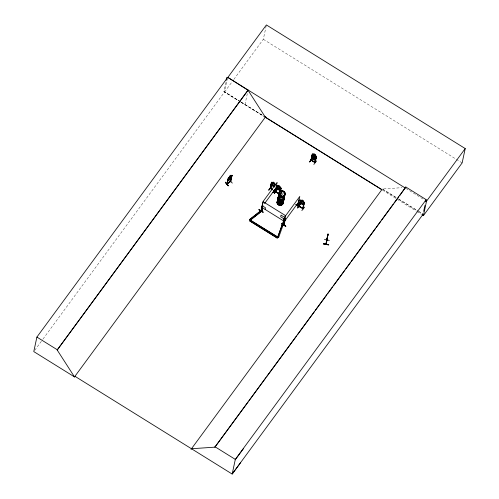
<?xml version="1.0" encoding="UTF-8"?>
<svg xmlns="http://www.w3.org/2000/svg" width="499" height="499" viewBox="0 0 499 499"><rect width="100%" height="100%" fill="white"/><g stroke="black" fill="none" stroke-linecap="round" stroke-linejoin="round"><path stroke-width="0.37" stroke-dasharray="2.5 1.87" d="M225.691 82.628L223.764 91.623L240.3 101.777M240.375 101.765L224.612 91.966L227.532 78.362M244.965 104.622L247.404 93.263M233.831 79.428L263.316 39.302L266.229 25.705M34.705 350.342L42.54 339.682M42.995 339.052L224.644 91.847L240.399 101.646M224.612 91.966L231.985 81.936M279.87 194.18L281.218 192.389M279.016 195.408L281.205 192.383L280.351 193.718M280.382 192.396A3.063 2.738 12.1 0 1 281.929 192.152A3.113 2.782 12.1 0 0 280.344 192.446L281.105 192.221M280.001 194.024L280.762 193.805M396.112 197.573L382.328 189.002L401.957 187.674M240.961 102.183L264.688 116.754L241.054 102.052M382.328 189.002L398.146 198.714M398.801 199.12L417.913 210.852M418.574 211.258L423.189 214.096M263.316 39.302L462.136 162.923M405.924 188.429L423.302 199.232M398.738 199.207L417.782 211.04M418.436 211.451L423.033 214.308M241.029 102.17L263.478 116.13M382.459 190.107L416.166 211.065M416.827 211.476L421.455 214.352M280.045 193.98A3.063 2.738 12.1 0 1 283.694 194.722M280.326 192.658A3.063 2.738 12.1 0 1 281.866 192.421M282.652 192.583A3.063 2.738 12.1 0 1 283.981 193.406M283.426 192.651A3.063 2.738 12.1 0 1 284.037 193.138M281.53 194.005A3.063 2.738 12.1 0 1 283.033 194.504M280.001 194.03A3.113 2.782 12.1 0 1 283.095 194.292"/><path stroke-width="0.75" d="M226.951 183.701L227.001 184.075L227.394 183.813M227.226 183.457L227.357 183.819L228.48 177.931L226.87 183.938C230.501 181.673 230.064 181.025 230.775 181.474M227.394 183.651L227.082 183.832M315.954 155.962L316.41 156.486L315.081 162.655L310.908 160.173M310.977 160.023L315.168 162.531M311.463 160.322L312.187 156.711M312.561 154.684L312.274 154.328L312.648 154.553L311.307 160.429L311.507 160.085L311.045 159.836M315.218 162.318L314.775 162.032M283.17 224.587L285.154 215.375L263.191 201.721L261.077 211.077L262.511 204.74L262.73 205.563L261.538 211.333L261.096 210.547M261.439 211.302L262.817 205.438L262.274 205.064L262.511 204.74M282.665 224.5L283.943 218.762L284.405 218.868L283.943 218.762M284.031 218.637L282.715 224.269M283.264 224.4L282.802 224.145M270.177 188.167L271.967 189.308M271.874 182.74L271.412 182.634L271.78 182.865L270.552 188.647L270.339 188.036M278.448 186.295L277.076 185.672L275.679 191.822L279.434 193.949M276.19 191.934L275.885 191.46L275.754 191.872M299.45 206.337L299.194 205.968M303.985 202.706L304.359 202.937L303.891 202.831L302.681 208.638L302.781 208.202M261.488 210.422L261.046 210.597M275.08 191.996L277.151 182.353L263.023 201.577L261.014 210.846L261.283 210.478M284.112 224.675C283.956 223.664 283.831 225.498 284.112 224.675L285.303 218.905L284.923 219.148L285.303 218.905M297.953 205.8L297.579 205.987L299.051 199.924L297.99 205.713M328.043 234.168L325.903 244.335L327.999 234.112L327.388 236.956L327.687 235.821M327.787 235.148L327.88 234.673M280.326 195.346L280.494 195.209M281.193 195.633L281.261 195.315A3.056 2.732 12.1 0 0 280.45 195.365L281.143 195.346M283.145 191.809L283.494 191.604M324.469 239.489L329.303 240.399M328.386 244.866C313.06 241.89 339.201 246.762 323.595 243.774M327.375 237.418L327.569 236.476L327.307 238.578L327.269 237.599M327.001 239.944L326.096 244.36L328.005 234.33M328.174 234.362L327.924 234.717M323.595 243.762L328.392 244.847M327.332 237.262L328.036 233.912M327.45 236.701L326.964 240.25M240.506 462.773L232.172 474.05L74.937 376.29L74.488 376.901L57.192 350.011L248.047 90.269L227.75 77.345L36.895 337.087L33.782 351.595L74.519 376.92M57.192 350.011L248.103 90.001M226.172 80.383L226.814 77.389M405.282 188.029L227.75 77.345M225.392 182.11L228.255 185.921C223.964 181.28 224.481 180.831 228.461 185.684M228.48 177.931L226.933 183.863M229.69 176.771C229.284 175.922 231.854 174.319 230.894 175.966L231.474 175.773L230.444 178.087L229.272 178.885L228.767 178.748L229.047 177.426L229.727 176.765L228.349 177.837L227.014 184.037L230.738 181.461M229.178 179.596L232.303 183.108M230.862 175.929L231.012 175.218M230.351 181.723L230.9 178.704M230.451 181.692L231.86 175.598L231.623 175.954M231.548 177.033L230.569 181.349L227.326 183.495M230.713 181.505L231.966 175.717M230.943 175.916L232.11 175.268L231.162 178.212L228.18 180.17L227.987 179.777M249.606 219.566L261.726 209.992L262.368 210.653L250.249 220.234L249.606 219.566L261.083 210.64M249.737 220.932L277.182 237.998L249.737 220.932L250.286 220.053L262.368 210.653M249.65 219.392L250.249 220.234L278.604 237.599L283.619 223.602L282.715 223.303L277.737 237.119L282.715 223.303M259.829 212.674L262.462 209.056L259.586 212.661M261.439 210.634L262.212 206.904M261.726 209.992L262.331 210.834M263.154 212.156C262.143 211.445 254.035 206.842 263.179 212.044M271.475 186.445L268.874 189.963M265.131 209.43L265.493 207.759L262.63 205.981M271.5 182.26L270.196 188.441L271.5 182.26L272.024 182.272M191.473 448.744L214.876 447.16L405.818 187L426.171 199.656L425.703 201.852M270.527 188.616L271.718 183.457M268.855 190.088L271.525 186.358M272.903 182.846L273.121 182.154M274.201 183.682L274.431 182.94L273.084 182.104L272.941 182.902L272.217 182.715L271.936 184.031L272.485 185.017L273.751 185.803L274.544 185.659L274.83 184.337C272.884 182.272 276.783 185.765 275.105 184.243M273.028 192.558L275.835 189.158L273.202 192.795L273.003 192.533M274.519 189.445L274.207 190.924L274.612 189.321M277.02 189.894L274.4 193.412M274.406 193.537L276.826 189.795M276.14 192.084L277.269 186.907M279.933 186.389L279.752 187.131L280.376 187.786L280.095 189.109L279.297 189.252L278.037 188.466L277.481 187.481L277.762 186.164L278.492 186.352L278.629 185.553L279.983 186.389L279.827 187.1L281.124 188.185L280.463 191.335M278.517 186.308L278.673 185.603M273.702 190.624L277.363 192.807M279.845 191.947L280.619 188.36L281.08 188.466L280.712 188.235M280.376 191.46L281.08 188.167M278.604 237.599L250.286 220.053M285.808 226.153C278.161 221.182 282.415 225.255 285.784 226.253M281.885 226.384L284.698 222.997L282.091 226.646M283.619 223.602L282.677 223.483M283.837 224.974L285.16 218.818M284.486 222.885L281.91 226.403M426.171 199.656L235.316 459.398L232.172 474.05L423.033 214.308M297.959 205.75L297.554 206.025L297.891 205.413M300.298 204.365L297.629 207.958M301.945 200.074L301.764 200.823L301.04 200.635L300.76 201.952L301.309 202.937L302.575 203.723L303.367 203.58L303.654 202.257L303.024 201.602L303.255 200.866C301.496 198.733 302.257 201.733 300.835 200.155L300.348 200.143L299.163 206.162M299.556 206.218L299.306 206.536L299.506 206.174M300.604 200.785L300.323 200.43L300.697 200.66L299.35 206.536M295.876 204.347L300.024 206.804M309.642 161.901L312.237 158.283M312.025 158.139L309.692 161.813M310.983 160.241L312.299 154.041L315.948 155.987M310.952 160.198L312.343 154.079M303.024 201.602L303.23 200.904M312.898 158.364L312.717 159.112L314.089 159.923L314.227 159.125L314.963 159.3L315.243 157.983L314.682 157.01L313.403 156.249L312.592 156.412L312.312 157.728L312.948 158.37L312.742 159.075M313.877 153.898L313.734 154.696L312.998 154.528L312.717 155.844L313.278 156.817L314.557 157.578L315.362 157.416L315.649 156.1L315.012 155.457L315.243 154.715L313.846 153.942L315.243 154.715M301.839 210.572L304.658 207.079M303.03 208.844L302.824 208.439M303.922 204.565L304.328 202.681M303.012 208.807L304.371 202.7L303.953 202.126M313.846 164.421L316.634 160.89M315.892 156.667L316.36 156.761L315.892 156.667L314.694 162.449L315.368 159.412M315.019 162.637L316.36 156.468M326.683 240.506L327.132 238.148M405.818 187L399.749 195.558M423.657 211.376L424.917 205.513M422.117 214.763L423.439 215.587L426.514 201.234L465.218 148.565L266.391 24.95L227.694 77.613M465.218 148.565L462.136 162.923L423.439 215.587M274.905 191.947L275.217 191.335L275.08 191.884M275.354 191.51L275.092 191.828M283.9 224.363L283.95 224.756M284.124 224.463L283.663 224.924L285.671 215.655L299.799 196.431L297.697 206.118L298.003 205.594M263.01 212.356L258.894 209.792M280.532 195.14L280.488 195.259A3.063 2.738 12.1 0 1 281.261 195.24L281.012 195.221M283.575 191.978L283.183 191.728L283.65 191.728M311.956 155.445C313.191 154.222 315.979 156.312 316.023 157.859M312.006 157.865L311.551 157.341L312.867 158.408M314.264 159.181L315.692 159.736M315.175 159.774L312.006 157.84M312.274 154.085L312.804 154.085M315.38 158.807L312.137 156.929L315.38 158.807L315.973 158.42M309.673 161.938L312.262 158.164M276.546 185.927L276.165 186.171M261.495 211.308L261.601 210.927M277.338 192.857L273.87 190.699M299.194 200.012L298.814 200.249M283.694 224.887L283.906 224.562M299.986 206.935L296.574 204.565M74.488 376.901L265.792 116.548M271.088 184.156L271.394 185.117L273.907 186.62M268.824 190.044L271.531 186.364M277.076 185.672L281.124 188.185M277.051 185.959L277.332 186.314L276.097 192.096M264.526 203.598L275.916 188.092M272.978 192.651L275.685 189.065M276.908 188.566L276.664 187.562L276.908 188.566C277.188 190.169 281.941 190.213 280.051 190.493L276.97 188.522M284.442 221.4L298.564 202.176M300.323 200.18L300.847 200.193M300.835 200.155L303.978 202.114L303.105 201.571M299.911 202.076L300.217 203.037L303.355 204.927M300.18 203.037L303.38 204.97L303.997 204.559M297.678 208.008L300.124 204.259M277.182 237.998L277.737 237.119M191.023 449.356L381.878 189.608L265.343 117.159L248.047 90.269M214.876 447.16L248.072 401.988M248.989 400.734L266.048 377.518M266.971 376.265L296.481 336.108M297.398 334.854L314.457 311.638M315.38 310.378L326.907 294.697M327.831 293.437L332.44 287.168M333.363 285.908L344.884 270.227M345.807 268.967L350.417 262.692M351.34 261.439L362.867 245.751M363.79 244.498L375.317 228.816M376.24 227.556L380.849 221.282M381.766 220.028L393.293 204.341M394.216 203.087L398.826 196.812M235.229 459.816L243.556 448.539M300.011 206.885L295.876 204.278M280.401 195.14L280.744 195.022M281.012 195.776L281.243 195.402L280.694 194.966M228.592 178.056L228.137 178.168M231.754 175.361L228.848 177.363M315.324 158.801L315.954 158.351M280.663 195.047L280.906 195.084M281.099 195.67L280.369 195.427M283.289 191.61L283.607 191.678M283.083 224.731L284.698 217.383L281.037 215.106L280.675 216.784L284.336 219.061M274.257 190.911L273.839 190.418L274.201 190.668M231.729 175.399L232.141 175.305M315.187 159.699L315.649 159.705M278.517 196.413L278.498 196.444A3.056 2.732 12.1 0 0 280.557 200.748A3.063 2.738 12.1 0 0 284.074 197.623A3.056 2.732 12.1 0 1 280.557 200.748A3.063 2.738 12.1 0 1 278.536 196.487L278.511 196.456M280.712 195.596L280.482 195.29A3.05 2.726 12.1 0 1 281.261 195.252M229.509 176.908L231.311 177.962M312.58 155.021L315.798 156.929M312.792 159.075L314.077 159.836M311.495 160.173L314.738 162.106M281.654 223.695L285.802 226.24M425.229 200.43L426.514 201.234M264.801 116.953L381.797 189.695M272.928 182.809L271.98 182.278L275.13 184.231M275.068 184.911L275.442 185.141M274.5 187.044L271.356 185.117L271.163 184.137M270.72 188.36L272.641 189.551M276.265 191.809L279.465 193.799M299.543 206.28L302.743 208.27M272.516 189.832L270.209 188.422M275.729 191.828L279.346 194.074M303.036 208.807L299.001 206.299L303.099 208.632M261.963 207.465L283.925 221.119M214.963 446.742L235.316 459.398M36.895 337.087L57.248 349.743M277.538 200.972L277.55 200.978A3.056 2.732 12.1 0 0 279.203 205.164A3.063 2.738 12.1 0 0 283.176 202.844A3.056 2.732 12.1 0 1 279.203 205.164A3.063 2.738 12.1 0 1 277.569 200.991L277.525 200.96M228.18 180.17L227.987 179.696M281.193 195.196L281.261 195.315A3.063 2.738 12.1 0 0 280.45 195.365M315.786 156.892L316.067 157.884M312.174 156.929L311.894 155.938L312.137 156.929M299.986 202.058L300.248 202.993M284.093 195.596A3.063 2.738 12.1 0 1 281.236 199.488A3.063 2.738 12.1 0 1 278.822 195.153M284.43 196.188A3.113 2.782 12.1 0 1 280.457 199.276A3.113 2.782 12.1 0 1 279.321 194.498M284.698 194.704A3.063 2.738 12.1 0 1 281.18 197.841A3.063 2.738 12.1 0 1 279.159 193.568M284.418 196.02A3.063 2.738 12.1 0 1 281.293 199.22A3.063 2.738 12.1 0 1 278.536 195.521M278.879 194.884A3.063 2.738 12.1 0 1 279.39 194.361M284.786 194.523A3.113 2.782 12.1 0 1 281.211 197.716A3.113 2.782 12.1 0 1 279.153 193.369M284.761 194.435A3.063 2.738 12.1 0 1 281.236 197.579A3.063 2.738 12.1 0 1 279.215 193.3M283.126 200.111A3.063 2.738 12.1 0 1 282.041 203.654A3.063 2.738 12.1 0 1 277.987 202.825A3.063 2.738 12.1 0 1 278.367 199.138M283.8 199.12A3.113 2.782 12.1 0 1 280.226 202.307A3.063 2.738 12.1 0 1 278.192 198.084M278.168 197.966A3.113 2.782 12.1 0 0 280.226 202.307A3.063 2.738 12.1 0 0 283.731 199.213M283.451 200.536A3.063 2.738 12.1 0 1 280.326 203.735A3.063 2.738 12.1 0 1 277.569 200.037M277.912 199.4A3.063 2.738 12.1 0 1 278.423 198.876M283.476 200.617A3.113 2.782 12.1 0 1 279.509 203.711A3.113 2.782 12.1 0 1 278.373 198.933M283.819 199.039A3.113 2.782 12.1 0 1 280.238 202.226A3.113 2.782 12.1 0 1 278.186 197.885M283.788 198.951A3.063 2.738 12.1 0 1 280.27 202.095A3.063 2.738 12.1 0 1 278.249 197.816M229.677 177.002L229.397 178.318L230.563 177.519L230.844 176.203L229.683 177.008M230.064 176.035L230.812 175.517L230.064 176.035M272.891 183.133L272.61 184.455L273.87 185.235L274.151 183.919L272.891 183.133M273.296 182.453L274.051 183.189L273.296 182.453M278.442 186.582L278.155 187.905L279.415 188.684L279.702 187.368L278.442 186.582M278.841 185.902L279.602 186.638L278.841 185.902M301.714 201.053L301.433 202.376L302.693 203.162L302.974 201.839L301.714 201.053M302.12 200.373L302.874 201.109L302.12 200.373M313.278 156.817L312.998 158.133L314.276 158.894L314.557 157.572L313.278 156.817M313.684 154.933L313.403 156.249L314.682 157.01L314.963 155.694L313.684 154.933M313.098 158.857L313.871 159.58L313.098 158.857M314.089 154.247L314.863 154.971L314.089 154.247M312.767 156.218L313.491 157.59L312.449 157.89L313.752 157.934L314.744 159.25L314.058 157.934L315.143 157.659L313.796 157.603L312.767 156.218M277.563 200.929L277.55 200.929A3.063 2.738 12.1 0 0 279.222 205.077A3.063 2.738 12.1 0 0 283.195 202.756A3.05 2.726 12.1 0 1 279.222 205.064A3.05 2.726 12.1 0 1 277.6 200.91M279.808 195.321A3.063 2.738 12.1 0 0 284.966 194.523A3.063 2.738 12.1 0 0 281.417 190.849A3.063 2.738 12.1 0 0 279.808 195.321A3.056 2.732 12.1 0 0 284.96 194.523A3.056 2.732 12.1 0 0 281.417 190.861A3.056 2.732 12.1 0 0 279.814 195.321M280.575 200.667A3.063 2.738 12.1 0 0 284.093 197.523A3.05 2.726 12.1 0 1 280.575 200.654A3.063 2.738 12.1 0 1 278.554 196.388A3.05 2.726 12.1 0 0 280.575 200.654M279.777 195.458A3.063 2.738 12.1 0 0 284.935 194.66A3.063 2.738 12.1 0 0 281.386 190.986A3.063 2.738 12.1 0 0 279.777 195.458A3.05 2.726 12.1 0 0 284.923 194.654A3.05 2.726 12.1 0 0 281.392 190.998A3.05 2.726 12.1 0 0 279.789 195.452M280.139 200.798A3.063 2.738 12.1 0 0 284.112 198.477A3.05 2.726 12.1 0 1 280.145 200.785A3.063 2.738 12.1 0 1 278.504 196.625A3.05 2.726 12.1 0 0 280.145 200.785"/></g></svg>
